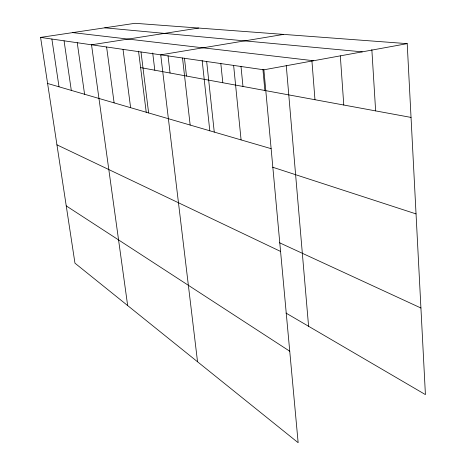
<?xml version="1.0" encoding="UTF-8"?>
<svg xmlns="http://www.w3.org/2000/svg" width="466" height="466" viewBox="0 0 466 466"><rect width="100%" height="100%" fill="white"/><g stroke="black" fill="none" stroke-linecap="round" stroke-linejoin="round"><path stroke-width="0.7" d="M263.884 69.813L298.147 442.7L74.962 263.179L40.583 37.402L263.884 69.813L407.208 43.641L425.417 394.603L285.973 313.053M283.602 34.402L160.735 54.842L197.537 361.773M198.638 28.053L91.528 44.8L127.661 305.568M40.583 37.402L135.029 23.3L407.208 43.641M104.774 27.82L362.268 51.848M72.673 32.614L313.595 60.737M140.604 67.593L411.035 117.42M47.602 83.478L271.13 148.671M272.598 167.201L416.039 213.911M279.53 242.763L420.926 308.014M56.939 144.833L280.567 251.424M66.236 205.89L289.741 351.224M51.883 39.045L59.013 86.81M64.063 40.81L71.304 90.392M77.239 42.726L84.579 94.266M106.603 46.984L114.118 102.881M123.03 49.373L130.614 107.693M138.536 51.161L146.237 112.358M141 51.976L148.631 112.947M152.714 53.013L154.811 70.209M168.028 55.739L170.067 73.022M184.46 58.174L186.487 76.045M182.515 58.005L190.163 125.057M206.677 61.512L214.261 132.088M202.168 60.539L209.811 130.853M220.797 63.294L222.812 82.738M233.629 65.421L241.085 139.911M240.986 66.271L242.967 86.455M262.94 69.504L264.874 90.491M286.252 65.368L308.585 326.276M311.923 60.848L314.969 99.718M340.32 55.891L343.78 105.031M371.851 49.612L375.631 110.896"/></g></svg>
